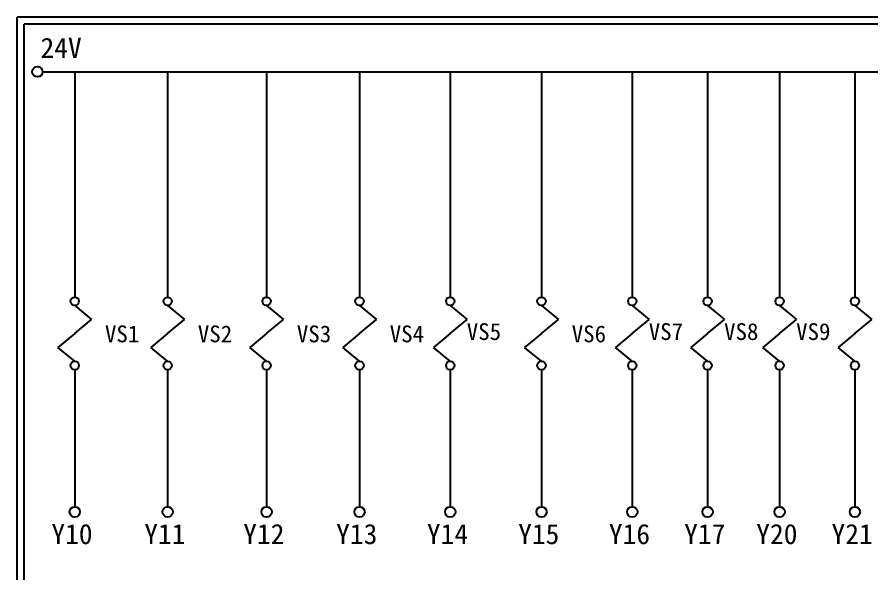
# Model space of a CAD drawing. Extents: x 889 to 1176, y 251 to 455.
# Drawn here: x 889.1 to 1041.5, y 355.8 to 455.2 of the extents above; entities that cross this region are included whole.
import ezdxf

# ---------------------------------------------------------------- set-up
doc = ezdxf.new("R2010")
doc.units = 0
doc.layers.add('圖框層', color=7, linetype='CONTINUOUS')
doc.layers.add('標尺寸層', color=3, linetype='CONTINUOUS')
doc.styles.add('STSL', font='KAIU.TTF')

msp = doc.modelspace()

# ---------------------------------------------------------------- linework, layer by layer
at = {"layer": '圖框層', "color": 7}
for p, q in [((1176.07, 455.16), (889.07, 455.16)), ((889.07, 251.2), (889.07, 455.16)), ((1174.82, 453.91), (890.32, 453.91)), ((890.32, 252.44), (890.32, 453.91))]:
    msp.add_line(p, q, dxfattribs=at)
at = {"layer": '標尺寸層', "color": 7}
for p, q in [((893.61, 445.42), (1171.21, 445.42)), ((899.35, 445.42), (899.35, 405.22)), ((915.91, 445.42), (915.91, 405.22)), ((933.55, 445.42), (933.55, 405.22)), ((950.11, 445.42), (950.11, 405.22)), ((966.29, 445.42), (966.29, 405.22)), ((982.56, 445.42), (982.56, 405.22)), ((998.73, 445.42), (998.73, 405.22)), ((1012.16, 445.42), (1012.16, 405.22)), ((1025, 445.42), (1025, 405.22)), ((1038.42, 445.42), (1038.42, 405.22)), ((899.35, 403.72), (902.35, 401.23)), ((915.91, 403.72), (918.91, 401.23)), ((933.55, 403.72), (936.56, 401.23)), ((950.11, 403.72), (953.12, 401.23)), ((966.29, 403.72), (969.29, 401.23)), ((982.56, 403.72), (985.56, 401.23)), ((998.73, 403.72), (1001.74, 401.23)), ((1012.16, 403.72), (1015.16, 401.23)), ((1025, 403.72), (1028, 401.23)), ((1038.42, 403.72), (1041.43, 401.23)), ((899.35, 398.74), (902.35, 401.23)), ((915.91, 398.74), (918.91, 401.23)), ((933.55, 398.74), (936.56, 401.23)), ((950.11, 398.74), (953.12, 401.23)), ((966.29, 398.74), (969.29, 401.23)), ((982.56, 398.74), (985.56, 401.23)), ((998.73, 398.74), (1001.74, 401.23)), ((1012.16, 398.74), (1015.16, 401.23)), ((1025, 398.74), (1028, 401.23)), ((1038.42, 398.74), (1041.43, 401.23)), ((899.35, 398.74), (896.34, 396.25)), ((915.91, 398.74), (912.9, 396.25)), ((933.55, 398.74), (930.55, 396.25)), ((950.11, 398.74), (947.11, 396.25)), ((966.29, 398.74), (963.29, 396.25)), ((982.56, 398.74), (979.55, 396.25)), ((998.73, 398.74), (995.73, 396.25)), ((1012.16, 398.74), (1009.15, 396.25)), ((1025, 398.74), (1022, 396.25)), ((1038.42, 398.74), (1035.42, 396.25)), ((899.35, 393.76), (896.34, 396.25)), ((915.91, 393.76), (912.9, 396.25)), ((933.55, 393.76), (930.55, 396.25)), ((950.11, 393.76), (947.11, 396.25)), ((966.29, 393.76), (963.29, 396.25)), ((982.56, 393.76), (979.55, 396.25)), ((998.73, 393.76), (995.73, 396.25)), ((1012.16, 393.76), (1009.15, 396.25)), ((1025, 393.76), (1022, 396.25)), ((1038.42, 393.76), (1035.42, 396.25)), ((899.35, 392.26), (899.35, 367.81)), ((915.91, 392.26), (915.91, 367.81)), ((933.55, 392.26), (933.55, 367.81)), ((950.11, 392.26), (950.11, 367.81)), ((966.29, 392.26), (966.29, 367.81)), ((982.56, 392.26), (982.56, 367.81)), ((998.73, 392.26), (998.73, 367.81)), ((1012.16, 392.26), (1012.16, 367.81)), ((1025, 392.26), (1025, 367.81)), ((1038.42, 392.26), (1038.42, 367.81))]:
    msp.add_line(p, q, dxfattribs=at)
for centre, radius in [((892.69, 445.42), 0.92), ((899.35, 404.47), 0.751), ((915.91, 404.47), 0.751), ((933.55, 404.47), 0.751), ((950.11, 404.47), 0.751), ((966.29, 404.47), 0.751), ((982.56, 404.47), 0.751), ((998.73, 404.47), 0.751), ((1012.16, 404.47), 0.751), ((1025, 404.47), 0.751), ((1038.42, 404.47), 0.751), ((899.35, 393.01), 0.751), ((915.91, 393.01), 0.751), ((933.55, 393.01), 0.751), ((950.11, 393.01), 0.751), ((966.29, 393.01), 0.751), ((982.56, 393.01), 0.751), ((998.73, 393.01), 0.751), ((1012.16, 393.01), 0.751), ((1025, 393.01), 0.751), ((1038.42, 393.01), 0.751), ((899.35, 366.89), 0.92), ((915.91, 366.89), 0.92), ((933.55, 366.89), 0.92), ((950.11, 366.89), 0.92), ((966.29, 366.89), 0.92), ((982.56, 366.89), 0.92), ((998.73, 366.89), 0.92), ((1012.16, 366.89), 0.92), ((1025, 366.89), 0.92), ((1038.42, 366.89), 0.92)]:
    msp.add_circle(centre, radius, dxfattribs=at)

# ---------------------------------------------------------------- texts
at = {"layer": '圖框層', "color": 4, "style": 'STSL'}
for s, height, p in [('24V', 3.6, (893.24, 447.88)), ('VS1', 3, (904.73, 397.15)), ('VS2', 3, (921.29, 397.15)), ('VS3', 3, (938.94, 397.15)), ('VS4', 3, (955.5, 397.15)), ('VS5', 3, (969.23, 397.56)), ('VS6', 3, (987.94, 397.15)), ('VS7', 3, (1001.67, 397.56)), ('VS8', 3, (1015.1, 397.56)), ('VS9', 3, (1027.94, 397.56)), ('Y10', 3.6, (895.18, 361.15)), ('Y11', 3.6, (911.74, 361.15)), ('Y12', 3.6, (929.38, 361.15)), ('Y13', 3.6, (945.94, 361.15)), ('Y14', 3.6, (962.12, 361.15)), ('Y15', 3.6, (978.39, 361.15)), ('Y16', 3.6, (994.56, 361.15)), ('Y17', 3.6, (1007.99, 361.15)), ('Y20', 3.6, (1020.83, 361.15)), ('Y21', 3.6, (1034.25, 361.15))]:
    msp.add_text(s, height=height, dxfattribs=at).set_placement(p)

doc.saveas('drawing.dxf')
